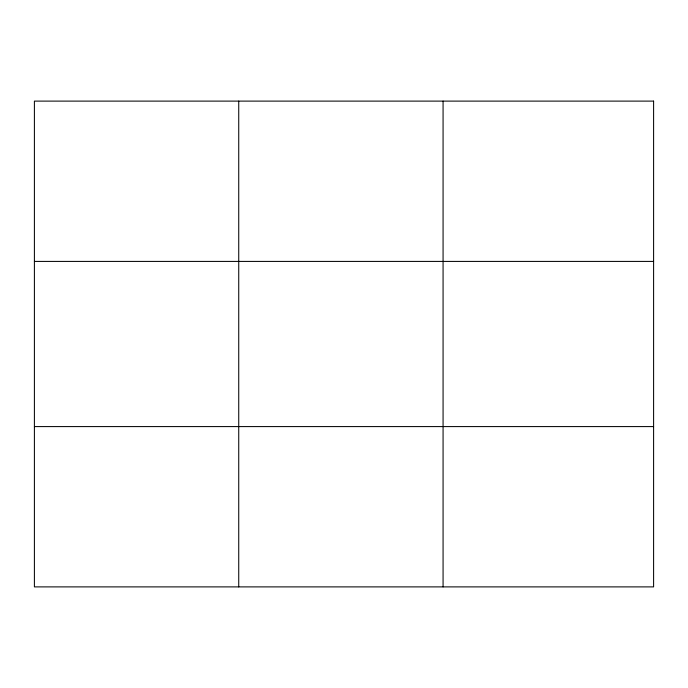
<?xml version="1.0" encoding="UTF-8"?>
<svg xmlns="http://www.w3.org/2000/svg" width="688" height="688" viewBox="0 0 688 688"><rect width="100%" height="100%" fill="white"/><g stroke="black" fill="none" stroke-linecap="round" stroke-linejoin="round"><path stroke-width="1.03" d="M238.736 101.11L238.736 586.89M443.072 101.11L443.072 586.89M34.4 261.414L653.6 261.414M34.4 426.586L653.6 426.586M653.6 101.11L653.6 586.89L34.4 586.89L34.4 101.11L653.6 101.11"/></g></svg>
